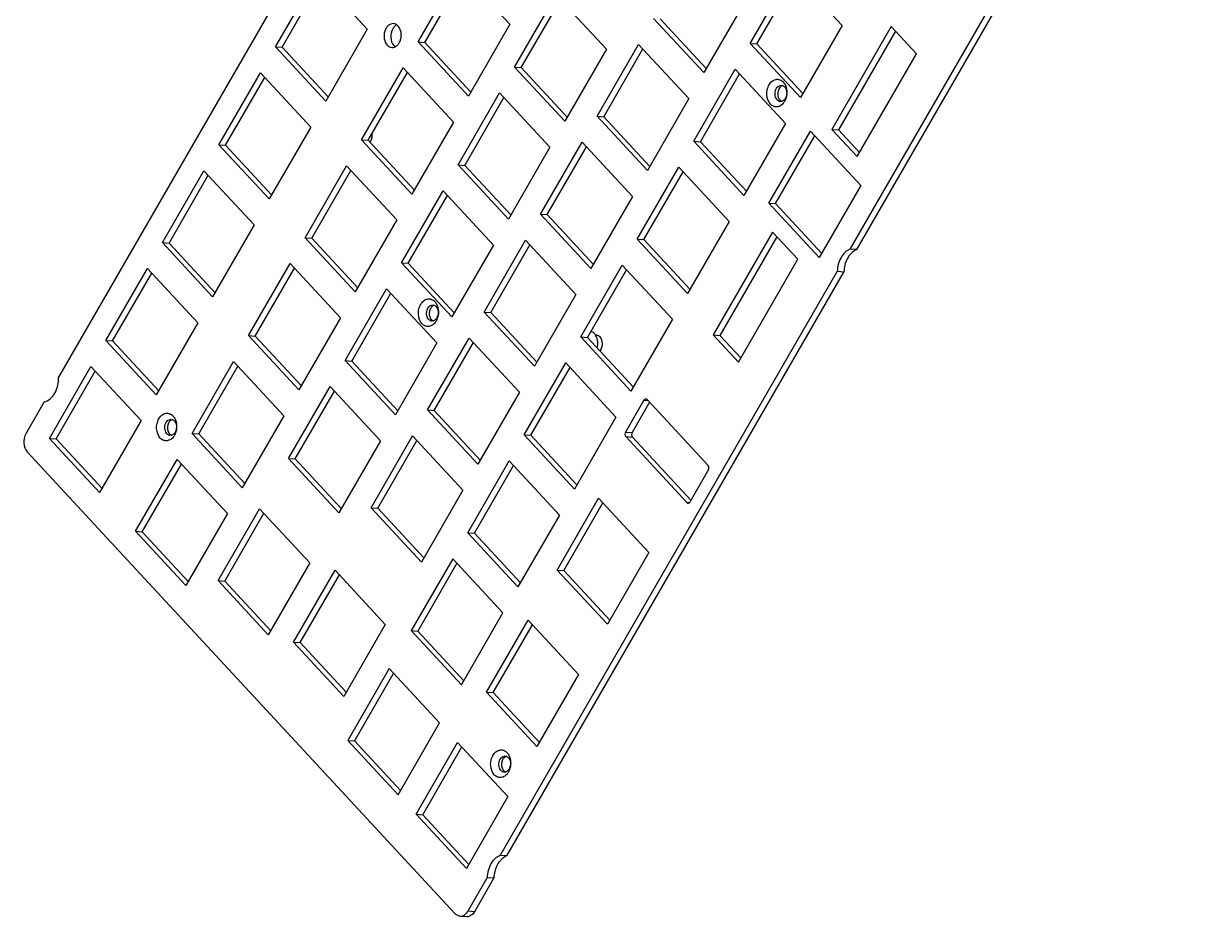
# Model space of a CAD drawing. Header units: millimetres. Extents: x -2394 to -1491, y -937 to 636.
# Drawn here: x -1732.5 to -1550.3, y 263.3 to 402 of the extents above; entities that cross this region are included whole.
import ezdxf

# ---------------------------------------------------------------- set-up
doc = ezdxf.new("R2010")
doc.units = ezdxf.units.MM
doc.header["$LTSCALE"] = 30.734
doc.layers.get('0').update_dxf_attribs({"linetype": 'CONTINUOUS'})

msp = doc.modelspace()

# ---------------------------------------------------------------- linework, layer by layer
at = {"color": 7, "linetype": 'Continuous'}
for p, q in [((-1604.178, 366.919), (-1551.292, 458.519)), ((-1603.141, 366.849), (-1550.256, 458.449)), ((-1674.961, 437.33), (-1727.077, 347.062)), ((-1671.261, 399.089), (-1664.814, 410.256)), ((-1664.814, 410.256), (-1657.011, 401.838)), ((-1693.411, 398.324), (-1686.963, 409.492)), ((-1692.374, 398.254), (-1686.3, 408.776)), ((-1686.963, 409.492), (-1679.16, 401.073)), ((-1670.225, 399.019), (-1664.15, 409.54)), ((-1619.696, 398.868), (-1613.248, 410.036)), ((-1618.66, 398.798), (-1612.585, 409.32)), ((-1613.248, 410.036), (-1605.446, 401.617)), ((-1656.278, 395.196), (-1649.831, 406.363)), ((-1655.242, 395.126), (-1649.167, 405.647)), ((-1649.831, 406.363), (-1642.028, 397.945)), ((-1620.443, 405.486), (-1626.89, 394.319)), ((-1679.16, 401.073), (-1685.608, 389.906)), ((-1657.011, 401.838), (-1663.458, 390.67)), ((-1626.89, 394.319), (-1634.693, 402.737)), ((-1626.517, 394.965), (-1633.657, 402.667)), ((-1605.446, 401.617), (-1611.893, 390.45)), ((-1597.802, 401.462), (-1607.012, 385.509)), ((-1593.9, 397.253), (-1597.802, 401.462)), ((-1597.138, 400.746), (-1605.976, 385.439)), ((-1685.608, 389.906), (-1693.411, 398.324)), ((-1693.411, 398.324), (-1692.374, 398.254)), ((-1685.235, 390.552), (-1692.374, 398.254)), ((-1663.458, 390.67), (-1671.261, 399.089)), ((-1671.261, 399.089), (-1670.225, 399.019)), ((-1663.086, 391.316), (-1670.225, 399.019)), ((-1642.028, 397.945), (-1648.475, 386.778)), ((-1643.466, 387.542), (-1637.019, 398.709)), ((-1642.43, 387.472), (-1636.355, 397.993)), ((-1637.019, 398.709), (-1629.216, 390.291)), ((-1619.696, 398.868), (-1618.66, 398.798)), ((-1611.893, 390.45), (-1619.696, 398.868)), ((-1611.52, 391.096), (-1618.66, 398.798)), ((-1603.111, 381.299), (-1593.9, 397.253)), ((-1702.184, 383.129), (-1695.736, 394.296)), ((-1695.736, 394.296), (-1687.934, 385.878)), ((-1680.034, 383.893), (-1673.587, 395.06)), ((-1678.998, 383.823), (-1672.924, 394.345)), ((-1673.587, 395.06), (-1665.784, 386.642)), ((-1648.475, 386.778), (-1656.278, 395.196)), ((-1656.278, 395.196), (-1655.242, 395.126)), ((-1648.102, 387.423), (-1655.242, 395.126)), ((-1628.469, 383.673), (-1622.022, 394.84)), ((-1627.433, 383.603), (-1621.358, 394.124)), ((-1622.022, 394.84), (-1614.219, 386.422)), ((-1701.148, 383.059), (-1695.073, 393.58)), ((-1665.051, 380), (-1658.604, 391.168)), ((-1664.015, 379.93), (-1657.94, 390.452)), ((-1658.604, 391.168), (-1650.801, 382.749)), ((-1629.216, 390.291), (-1635.663, 379.124)), ((-1665.784, 386.642), (-1672.231, 375.475)), ((-1635.663, 379.124), (-1643.466, 387.542)), ((-1643.466, 387.542), (-1642.43, 387.472)), ((-1635.29, 379.769), (-1642.43, 387.472)), ((-1614.219, 386.422), (-1620.666, 375.255)), ((-1687.934, 385.878), (-1694.381, 374.711)), ((-1616.792, 374.053), (-1610.345, 385.22)), ((-1610.345, 385.22), (-1602.542, 376.802)), ((-1607.012, 385.509), (-1605.976, 385.439)), ((-1607.012, 385.509), (-1603.111, 381.299)), ((-1605.976, 385.439), (-1602.738, 381.945)), ((-1694.381, 374.711), (-1702.184, 383.129)), ((-1702.184, 383.129), (-1701.148, 383.059)), ((-1694.008, 375.357), (-1701.148, 383.059)), ((-1672.231, 375.475), (-1680.034, 383.893)), ((-1680.034, 383.893), (-1678.998, 383.823)), ((-1671.859, 376.121), (-1678.998, 383.823)), ((-1652.239, 372.346), (-1645.792, 383.514)), ((-1651.203, 372.276), (-1645.128, 382.798)), ((-1645.792, 383.514), (-1637.989, 375.096)), ((-1628.469, 383.673), (-1627.433, 383.603)), ((-1620.666, 375.255), (-1628.469, 383.673)), ((-1620.293, 375.9), (-1627.433, 383.603)), ((-1615.756, 373.983), (-1609.681, 384.504)), ((-1650.801, 382.749), (-1657.248, 371.582)), ((-1688.807, 368.698), (-1682.36, 379.865)), ((-1687.771, 368.628), (-1681.697, 379.149)), ((-1682.36, 379.865), (-1674.557, 371.447)), ((-1657.248, 371.582), (-1665.051, 380)), ((-1665.051, 380), (-1664.015, 379.93)), ((-1656.875, 372.228), (-1664.015, 379.93)), ((-1637.242, 368.477), (-1630.795, 379.645)), ((-1630.795, 379.645), (-1622.992, 371.227)), ((-1710.957, 367.933), (-1704.509, 379.101)), ((-1709.921, 367.864), (-1703.846, 378.385)), ((-1704.509, 379.101), (-1696.707, 370.683)), ((-1636.206, 368.407), (-1630.131, 378.929)), ((-1673.824, 364.805), (-1667.377, 375.972)), ((-1667.377, 375.972), (-1659.574, 367.554)), ((-1602.542, 376.802), (-1608.989, 365.635)), ((-1672.788, 364.735), (-1666.713, 375.256)), ((-1637.989, 375.096), (-1644.436, 363.928)), ((-1616.792, 374.053), (-1615.756, 373.983)), ((-1608.989, 365.635), (-1616.792, 374.053)), ((-1608.616, 366.28), (-1615.756, 373.983)), ((-1644.436, 363.928), (-1652.239, 372.346)), ((-1652.239, 372.346), (-1651.203, 372.276)), ((-1644.063, 364.574), (-1651.203, 372.276)), ((-1696.707, 370.683), (-1703.154, 359.515)), ((-1674.557, 371.447), (-1681.005, 360.28)), ((-1622.992, 371.227), (-1629.439, 360.059)), ((-1681.005, 360.28), (-1688.807, 368.698)), ((-1688.807, 368.698), (-1687.771, 368.628)), ((-1680.632, 360.925), (-1687.771, 368.628)), ((-1661.012, 357.151), (-1654.565, 368.318)), ((-1654.565, 368.318), (-1646.762, 359.9)), ((-1637.242, 368.477), (-1636.206, 368.407)), ((-1629.439, 360.059), (-1637.242, 368.477)), ((-1629.066, 360.705), (-1636.206, 368.407)), ((-1616.223, 369.555), (-1625.434, 353.602)), ((-1615.56, 368.84), (-1624.397, 353.532)), ((-1612.322, 365.346), (-1616.223, 369.555)), ((-1703.154, 359.515), (-1710.957, 367.933)), ((-1710.957, 367.933), (-1709.921, 367.864)), ((-1702.781, 360.161), (-1709.921, 367.864)), ((-1659.574, 367.554), (-1666.021, 356.387)), ((-1659.976, 357.081), (-1653.901, 367.602)), ((-1603.141, 366.849), (-1604.178, 366.919)), ((-1697.581, 353.502), (-1691.133, 364.67)), ((-1691.133, 364.67), (-1683.33, 356.251)), ((-1666.021, 356.387), (-1673.824, 364.805)), ((-1673.824, 364.805), (-1672.788, 364.735)), ((-1665.648, 357.032), (-1672.788, 364.735)), ((-1621.532, 349.393), (-1612.322, 365.346)), ((-1719.73, 352.738), (-1713.283, 363.905)), ((-1718.694, 352.668), (-1712.619, 363.19)), ((-1713.283, 363.905), (-1705.48, 355.487)), ((-1696.544, 353.432), (-1690.47, 363.954)), ((-1658.52, 272.795), (-1606.188, 363.437)), ((-1657.484, 272.725), (-1605.151, 363.367)), ((-1646.015, 353.282), (-1639.568, 364.449)), ((-1644.979, 353.212), (-1638.904, 363.733)), ((-1639.568, 364.449), (-1631.765, 356.031)), ((-1605.151, 363.367), (-1606.188, 363.437)), ((-1682.597, 349.609), (-1676.15, 360.777)), ((-1681.561, 349.539), (-1675.486, 360.061)), ((-1676.15, 360.777), (-1668.347, 352.358)), ((-1646.762, 359.9), (-1653.209, 348.733)), ((-1705.48, 355.487), (-1711.927, 344.32)), ((-1683.33, 356.251), (-1689.778, 345.084)), ((-1653.209, 348.733), (-1661.012, 357.151)), ((-1661.012, 357.151), (-1659.976, 357.081)), ((-1652.837, 349.379), (-1659.976, 357.081)), ((-1631.765, 356.031), (-1638.212, 344.864)), ((-1643.791, 353.642), (-1643.673, 353.634)), ((-1625.434, 353.602), (-1624.397, 353.532)), ((-1625.434, 353.602), (-1621.532, 349.393)), ((-1711.927, 344.32), (-1719.73, 352.738)), ((-1719.73, 352.738), (-1718.694, 352.668)), ((-1711.554, 344.966), (-1718.694, 352.668)), ((-1689.778, 345.084), (-1697.581, 353.502)), ((-1697.581, 353.502), (-1696.544, 353.432)), ((-1689.405, 345.73), (-1696.544, 353.432)), ((-1668.347, 352.358), (-1674.794, 341.191)), ((-1669.785, 341.955), (-1663.338, 353.123)), ((-1668.749, 341.886), (-1662.675, 352.407)), ((-1663.338, 353.123), (-1655.535, 344.705)), ((-1638.212, 344.864), (-1646.015, 353.282)), ((-1646.015, 353.282), (-1644.979, 353.212)), ((-1637.839, 345.51), (-1644.979, 353.212)), ((-1624.397, 353.532), (-1621.159, 350.039)), ((-1728.503, 337.543), (-1722.056, 348.71)), ((-1722.056, 348.71), (-1714.253, 340.292)), ((-1706.354, 338.307), (-1699.906, 349.474)), ((-1705.317, 338.237), (-1699.243, 348.758)), ((-1699.906, 349.474), (-1692.103, 341.056)), ((-1674.794, 341.191), (-1682.597, 349.609)), ((-1682.597, 349.609), (-1681.561, 349.539)), ((-1674.422, 341.837), (-1681.561, 349.539)), ((-1654.788, 338.086), (-1648.341, 349.254)), ((-1653.752, 338.017), (-1647.677, 348.538)), ((-1648.341, 349.254), (-1640.538, 340.836)), ((-1727.467, 337.473), (-1721.392, 347.994)), ((-1691.37, 334.414), (-1684.923, 345.581)), ((-1690.334, 334.344), (-1684.26, 344.865)), ((-1684.923, 345.581), (-1677.12, 337.163)), ((-1655.535, 344.705), (-1661.982, 333.537)), ((-1729.304, 343.206), (-1732.163, 338.254)), ((-1636.214, 343.456), (-1639.069, 338.51)), ((-1635.32, 343.139), (-1638.033, 338.44)), ((-1636.214, 343.456), (-1635.574, 343.412)), ((-1626.23, 333.332), (-1635.705, 343.554)), ((-1692.103, 341.056), (-1698.551, 329.889)), ((-1661.982, 333.537), (-1669.785, 341.955)), ((-1669.785, 341.955), (-1668.749, 341.886)), ((-1661.61, 334.183), (-1668.749, 341.886)), ((-1714.253, 340.292), (-1720.7, 329.124)), ((-1640.538, 340.836), (-1646.985, 329.668)), ((-1720.7, 329.124), (-1728.503, 337.543)), ((-1728.503, 337.543), (-1727.467, 337.473)), ((-1720.327, 329.77), (-1727.467, 337.473)), ((-1698.551, 329.889), (-1706.354, 338.307)), ((-1706.354, 338.307), (-1705.317, 338.237)), ((-1698.178, 330.534), (-1705.317, 338.237)), ((-1678.558, 326.76), (-1672.111, 337.927)), ((-1677.522, 326.69), (-1671.448, 337.212)), ((-1672.111, 337.927), (-1664.308, 329.509)), ((-1646.985, 329.668), (-1654.788, 338.086)), ((-1654.788, 338.086), (-1653.752, 338.017)), ((-1646.613, 330.314), (-1653.752, 338.017)), ((-1639.069, 338.51), (-1638.033, 338.44)), ((-1639.02, 337.811), (-1637.984, 337.741)), ((-1639.02, 337.811), (-1629.546, 327.588)), ((-1637.984, 337.741), (-1628.894, 327.934)), ((-1731.969, 335.456), (-1665.533, 263.781)), ((-1677.12, 337.163), (-1683.568, 325.996)), ((-1715.127, 323.111), (-1708.679, 334.279)), ((-1714.091, 323.041), (-1708.016, 333.563)), ((-1708.679, 334.279), (-1700.876, 325.86)), ((-1683.568, 325.996), (-1691.37, 334.414)), ((-1691.37, 334.414), (-1690.334, 334.344)), ((-1683.195, 326.642), (-1690.334, 334.344)), ((-1663.561, 322.891), (-1657.114, 334.058)), ((-1657.114, 334.058), (-1649.311, 325.64)), ((-1662.525, 322.821), (-1656.451, 333.343)), ((-1629.037, 327.687), (-1626.181, 332.632)), ((-1664.308, 329.509), (-1670.756, 318.342)), ((-1649.676, 317.096), (-1643.229, 328.263)), ((-1643.229, 328.263), (-1635.426, 319.845)), ((-1702.315, 315.457), (-1695.867, 326.625)), ((-1695.867, 326.625), (-1688.065, 318.207)), ((-1670.756, 318.342), (-1678.558, 326.76)), ((-1678.558, 326.76), (-1677.522, 326.69)), ((-1670.383, 318.988), (-1677.522, 326.69)), ((-1648.64, 317.026), (-1642.566, 327.547)), ((-1629.546, 327.588), (-1629.156, 327.562)), ((-1700.876, 325.86), (-1707.324, 314.693)), ((-1701.279, 315.388), (-1695.204, 325.909)), ((-1649.311, 325.64), (-1655.758, 314.473)), ((-1707.324, 314.693), (-1715.127, 323.111)), ((-1715.127, 323.111), (-1714.091, 323.041)), ((-1706.951, 315.339), (-1714.091, 323.041)), ((-1663.561, 322.891), (-1662.525, 322.821)), ((-1655.758, 314.473), (-1663.561, 322.891)), ((-1655.386, 315.119), (-1662.525, 322.821)), ((-1635.426, 319.845), (-1641.874, 308.678)), ((-1688.065, 318.207), (-1694.512, 307.039)), ((-1665.887, 318.863), (-1672.334, 307.696)), ((-1665.224, 318.147), (-1671.298, 307.626)), ((-1658.084, 310.445), (-1665.887, 318.863)), ((-1694.512, 307.039), (-1702.315, 315.457)), ((-1702.315, 315.457), (-1701.279, 315.388)), ((-1694.139, 307.685), (-1701.279, 315.388)), ((-1690.599, 305.905), (-1684.152, 317.072)), ((-1689.563, 305.835), (-1683.488, 316.357)), ((-1684.152, 317.072), (-1676.349, 308.654)), ((-1649.676, 317.096), (-1648.64, 317.026)), ((-1641.874, 308.678), (-1649.676, 317.096)), ((-1641.501, 309.323), (-1648.64, 317.026)), ((-1664.532, 299.277), (-1658.084, 310.445)), ((-1676.349, 308.654), (-1682.796, 297.487)), ((-1660.621, 298.139), (-1654.173, 309.307)), ((-1659.585, 298.069), (-1653.51, 308.591)), ((-1654.173, 309.307), (-1646.371, 300.888)), ((-1672.334, 307.696), (-1664.532, 299.277)), ((-1672.334, 307.696), (-1671.298, 307.626)), ((-1671.298, 307.626), (-1664.159, 299.923)), ((-1682.796, 297.487), (-1690.599, 305.905)), ((-1690.599, 305.905), (-1689.563, 305.835)), ((-1682.423, 298.133), (-1689.563, 305.835)), ((-1675.735, 301.805), (-1682.183, 290.638)), ((-1675.072, 301.089), (-1681.147, 290.568)), ((-1667.933, 293.387), (-1675.735, 301.805)), ((-1646.371, 300.888), (-1652.818, 289.721)), ((-1660.621, 298.139), (-1659.585, 298.069)), ((-1652.818, 289.721), (-1660.621, 298.139)), ((-1652.445, 290.367), (-1659.585, 298.069)), ((-1674.38, 282.219), (-1667.933, 293.387)), ((-1682.183, 290.638), (-1674.38, 282.219)), ((-1682.183, 290.638), (-1681.147, 290.568)), ((-1681.147, 290.568), (-1674.007, 282.865)), ((-1671.565, 279.183), (-1665.118, 290.35)), ((-1665.118, 290.35), (-1657.315, 281.932)), ((-1670.529, 279.113), (-1664.455, 289.634)), ((-1657.315, 281.932), (-1663.763, 270.765)), ((-1671.565, 279.183), (-1670.529, 279.113)), ((-1663.763, 270.765), (-1671.565, 279.183)), ((-1663.39, 271.41), (-1670.529, 279.113)), ((-1657.484, 272.725), (-1658.52, 272.795)), ((-1663.497, 264.174), (-1660.53, 269.313)), ((-1662.461, 264.104), (-1659.494, 269.243)), ((-1659.494, 269.243), (-1660.53, 269.313)), ((-1664.747, 263.381), (-1663.71, 263.311)), ((-1663.497, 264.174), (-1662.461, 264.104))]:
    msp.add_line(p, q, dxfattribs=at)
for centre, radius, start, end in [((-1616.393, 391.367), 2.369, 19.34518, 21.50483), ((-1614.974, 390.528), 0.673, 249.4994, 254.31806), ((-1614.98, 390.509), 0.653, 254.34493, 266.14095), ((-1614.99, 390.565), 0.711, 285.6252, 289.42101), ((-1616.295, 390.967), 2.23, 325.30026, 330.02624), ((-1680.456, 384.689), 2.07, 347.67468, 4.8481), ((-1670.493, 357.274), 2.369, 19.34518, 21.50483), ((-1669.075, 356.434), 0.673, 249.4994, 254.31806), ((-1669.08, 356.415), 0.653, 254.34493, 266.14095), ((-1669.091, 356.472), 0.711, 285.6252, 289.42101), ((-1670.395, 356.874), 2.23, 325.30026, 330.02624), ((-1644.754, 353.128), 1.078, 70.04247, 72.78844), ((-1711.132, 339.524), 2.369, 19.34518, 21.50483), ((-1709.714, 338.685), 0.673, 249.4994, 254.31806), ((-1709.719, 338.666), 0.653, 254.34493, 266.14095), ((-1709.73, 338.723), 0.711, 285.6252, 289.42101), ((-1711.034, 339.124), 2.23, 325.30026, 330.02624), ((-1659.273, 287.252), 2.369, 19.34518, 21.50483), ((-1657.854, 286.413), 0.673, 249.4994, 254.31806), ((-1657.86, 286.394), 0.653, 254.34493, 266.14095), ((-1657.87, 286.45), 0.711, 285.6252, 289.42101), ((-1659.175, 286.852), 2.23, 325.30026, 330.02624), ((-1663.64, 264.371), 1.062, 266.21283, 280.45721)]:
    msp.add_arc(centre, radius, start, end, dxfattribs=at)
for points, knots in [([(-1675.086, 401.927), (-1675.228, 401.936), (-1675.532, 401.887), (-1675.933, 401.628), (-1676.254, 401.221), (-1676.545, 400.53), (-1676.602, 399.582), (-1676.301, 398.862), (-1676.063, 398.605)], [0, 0, 0, 0, 0.1026133, 0.2135075, 0.3365274, 0.470443, 0.7481503, 1, 1, 1, 1]), ([(-1675.206, 401.124), (-1675.439, 400.719), (-1675.635, 399.785), (-1675.323, 398.856), (-1675.027, 398.535)], [0, 0, 0, 0, 0.5169818, 1, 1, 1, 1]), ([(-1675.335, 398.235), (-1675.193, 398.226), (-1674.89, 398.275), (-1674.489, 398.535), (-1674.168, 398.941), (-1673.876, 399.632), (-1673.82, 400.581), (-1674.121, 401.3), (-1674.359, 401.557)], [0, 0, 0, 0, 0.1026133, 0.2135075, 0.3365274, 0.470443, 0.7481503, 1, 1, 1, 1]), ([(-1674.801, 401.604), (-1674.84, 401.572), (-1674.998, 401.433), (-1675.126, 401.262), (-1675.206, 401.124)], [0, 0, 0, 0, 0.2388888, 1, 1, 1, 1]), ([(-1674.359, 401.557), (-1674.456, 401.662), (-1674.678, 401.838), (-1674.953, 401.918), (-1675.086, 401.927)], [0, 0, 0, 0, 0.5169927, 1, 1, 1, 1]), ([(-1676.063, 398.605), (-1675.965, 398.5), (-1675.744, 398.324), (-1675.469, 398.244), (-1675.335, 398.235)], [0, 0, 0, 0, 0.5169927, 1, 1, 1, 1]), ([(-1616.552, 389.431), (-1616.897, 389.803), (-1617.168, 390.624), (-1617.087, 391.68), (-1616.81, 392.436), (-1616.345, 393.015), (-1615.734, 393.328), (-1615.071, 393.276), (-1614.718, 393.019), (-1614.571, 392.861)], [0, 0, 0, 0, 0.2627513, 0.407557, 0.5469772, 0.6729125, 0.7839529, 0.8884344, 1, 1, 1, 1]), ([(-1615.761, 390.532), (-1615.849, 390.79), (-1615.882, 391.345), (-1615.664, 391.864), (-1615.491, 392.058)], [0, 0, 0, 0, 0.5116141, 1, 1, 1, 1]), ([(-1615.491, 392.058), (-1615.407, 392.152), (-1615.215, 392.308), (-1614.969, 392.359), (-1614.856, 392.351)], [0, 0, 0, 0, 0.5251894, 1, 1, 1, 1]), ([(-1615.076, 392.031), (-1615.104, 392), (-1615.21, 391.866), (-1615.289, 391.71), (-1615.333, 391.587)], [0, 0, 0, 0, 0.2391772, 1, 1, 1, 1]), ([(-1614.666, 392.299), (-1614.704, 392.289), (-1614.859, 392.231), (-1614.993, 392.125), (-1615.076, 392.031)], [0, 0, 0, 0, 0.237164, 1, 1, 1, 1]), ([(-1614.571, 392.861), (-1614.532, 392.818), (-1614.375, 392.629), (-1614.257, 392.41), (-1614.188, 392.236)], [0, 0, 0, 0, 0.2380765, 1, 1, 1, 1]), ([(-1614.364, 392.101), (-1614.31, 392.043), (-1614.109, 391.761), (-1614.033, 391.402), (-1614.036, 391.138)], [0, 0, 0, 0, 0.2303945, 1, 1, 1, 1]), ([(-1614.157, 392.152), (-1614.138, 392.096), (-1614.066, 391.866), (-1614.027, 391.626), (-1614.014, 391.444)], [0, 0, 0, 0, 0.2445506, 1, 1, 1, 1]), ([(-1615.515, 390.107), (-1615.542, 390.135), (-1615.646, 390.263), (-1615.72, 390.413), (-1615.761, 390.532)], [0, 0, 0, 0, 0.2365284, 1, 1, 1, 1]), ([(-1615.21, 389.897), (-1615.238, 389.908), (-1615.352, 389.959), (-1615.451, 390.038), (-1615.515, 390.107)], [0, 0, 0, 0, 0.2418604, 1, 1, 1, 1]), ([(-1615.429, 391.042), (-1615.43, 390.971), (-1615.417, 390.701), (-1615.336, 390.431), (-1615.234, 390.259)], [0, 0, 0, 0, 0.261664, 1, 1, 1, 1]), ([(-1615.101, 390.079), (-1615.079, 390.056), (-1614.993, 389.971), (-1614.887, 389.905), (-1614.803, 389.872)], [0, 0, 0, 0, 0.2601906, 1, 1, 1, 1]), ([(-1614.133, 390.593), (-1614.19, 390.432), (-1614.346, 390.144), (-1614.614, 389.944), (-1614.754, 389.895)], [0, 0, 0, 0, 0.5349824, 1, 1, 1, 1]), ([(-1614.014, 391.444), (-1614.004, 391.305), (-1614.006, 390.757), (-1614.16, 390.206), (-1614.363, 389.853)], [0, 0, 0, 0, 0.256167, 1, 1, 1, 1]), ([(-1614.462, 389.698), (-1614.588, 389.515), (-1614.885, 389.2), (-1615.471, 388.957), (-1616.085, 389.037), (-1616.413, 389.282), (-1616.552, 389.431)], [0, 0, 0, 0, 0.2734501, 0.5171602, 0.7503839, 1, 1, 1, 1]), ([(-1678.434, 384.247), (-1678.448, 384.182), (-1678.515, 383.934), (-1678.633, 383.699), (-1678.749, 383.549)], [0, 0, 0, 0, 0.2609376, 1, 1, 1, 1]), ([(-1604.178, 366.919), (-1604.466, 366.813), (-1605.028, 366.45), (-1605.659, 365.626), (-1606.074, 364.59), (-1606.18, 363.826), (-1606.188, 363.437)], [0, 0, 0, 0, 0.2177218, 0.4602171, 0.72452, 1, 1, 1, 1]), ([(-1603.141, 366.849), (-1603.247, 366.81), (-1603.679, 366.611), (-1604.043, 366.28), (-1604.268, 365.997)], [0, 0, 0, 0, 0.2365376, 1, 1, 1, 1]), ([(-1604.268, 365.997), (-1604.406, 365.823), (-1604.913, 365.035), (-1605.137, 364.08), (-1605.151, 363.367)], [0, 0, 0, 0, 0.2370169, 1, 1, 1, 1]), ([(-1670.652, 355.337), (-1670.997, 355.709), (-1671.269, 356.53), (-1671.188, 357.586), (-1670.91, 358.343), (-1670.446, 358.922), (-1669.834, 359.235), (-1669.172, 359.182), (-1668.818, 358.925), (-1668.672, 358.767)], [0, 0, 0, 0, 0.2627513, 0.407557, 0.5469772, 0.6729125, 0.7839529, 0.8884344, 1, 1, 1, 1]), ([(-1669.861, 356.438), (-1669.949, 356.696), (-1669.983, 357.251), (-1669.765, 357.77), (-1669.592, 357.965)], [0, 0, 0, 0, 0.5116141, 1, 1, 1, 1]), ([(-1669.592, 357.965), (-1669.508, 358.059), (-1669.316, 358.214), (-1669.07, 358.265), (-1668.956, 358.258)], [0, 0, 0, 0, 0.5251894, 1, 1, 1, 1]), ([(-1669.177, 357.937), (-1669.204, 357.906), (-1669.311, 357.772), (-1669.389, 357.616), (-1669.433, 357.493)], [0, 0, 0, 0, 0.2391772, 1, 1, 1, 1]), ([(-1668.767, 358.206), (-1668.804, 358.195), (-1668.959, 358.138), (-1669.093, 358.031), (-1669.177, 357.937)], [0, 0, 0, 0, 0.237164, 1, 1, 1, 1]), ([(-1668.672, 358.767), (-1668.632, 358.724), (-1668.475, 358.536), (-1668.357, 358.316), (-1668.289, 358.142)], [0, 0, 0, 0, 0.2380765, 1, 1, 1, 1]), ([(-1668.465, 358.007), (-1668.411, 357.949), (-1668.209, 357.668), (-1668.133, 357.309), (-1668.137, 357.044)], [0, 0, 0, 0, 0.2303945, 1, 1, 1, 1]), ([(-1668.115, 357.351), (-1668.105, 357.211), (-1668.107, 356.664), (-1668.26, 356.112), (-1668.464, 355.76)], [0, 0, 0, 0, 0.256167, 1, 1, 1, 1]), ([(-1668.258, 358.058), (-1668.238, 358.003), (-1668.166, 357.773), (-1668.127, 357.533), (-1668.115, 357.351)], [0, 0, 0, 0, 0.2445506, 1, 1, 1, 1]), ([(-1668.562, 355.604), (-1668.689, 355.421), (-1668.985, 355.107), (-1669.572, 354.863), (-1670.186, 354.944), (-1670.514, 355.188), (-1670.652, 355.337)], [0, 0, 0, 0, 0.2734501, 0.5171602, 0.7503839, 1, 1, 1, 1]), ([(-1669.616, 356.013), (-1669.642, 356.042), (-1669.746, 356.169), (-1669.821, 356.319), (-1669.861, 356.438)], [0, 0, 0, 0, 0.2365284, 1, 1, 1, 1]), ([(-1669.311, 355.804), (-1669.339, 355.814), (-1669.452, 355.865), (-1669.552, 355.944), (-1669.616, 356.013)], [0, 0, 0, 0, 0.2418604, 1, 1, 1, 1]), ([(-1669.529, 356.948), (-1669.53, 356.878), (-1669.517, 356.607), (-1669.437, 356.337), (-1669.335, 356.166)], [0, 0, 0, 0, 0.261664, 1, 1, 1, 1]), ([(-1669.201, 355.985), (-1669.18, 355.962), (-1669.093, 355.877), (-1668.988, 355.811), (-1668.904, 355.779)], [0, 0, 0, 0, 0.2601906, 1, 1, 1, 1]), ([(-1668.233, 356.499), (-1668.29, 356.338), (-1668.446, 356.051), (-1668.714, 355.85), (-1668.854, 355.801)], [0, 0, 0, 0, 0.5349824, 1, 1, 1, 1]), ([(-1643.889, 353.803), (-1643.925, 353.841), (-1644.07, 353.981), (-1644.246, 354.091), (-1644.386, 354.141)], [0, 0, 0, 0, 0.2609234, 1, 1, 1, 1]), ([(-1643.533, 353.221), (-1643.547, 353.256), (-1643.604, 353.39), (-1643.675, 353.518), (-1643.736, 353.608)], [0, 0, 0, 0, 0.2568867, 1, 1, 1, 1]), ([(-1643.371, 352.485), (-1643.375, 352.549), (-1643.402, 352.8), (-1643.464, 353.047), (-1643.533, 353.221)], [0, 0, 0, 0, 0.2562979, 1, 1, 1, 1]), ([(-1643.456, 353.588), (-1643.422, 353.575), (-1643.283, 353.514), (-1643.161, 353.418), (-1643.083, 353.334)], [0, 0, 0, 0, 0.2414709, 1, 1, 1, 1]), ([(-1643.083, 353.334), (-1642.824, 353.054), (-1642.573, 352.235), (-1642.79, 351.426), (-1643.025, 351.101)], [0, 0, 0, 0, 0.4874752, 1, 1, 1, 1]), ([(-1729.304, 343.206), (-1728.973, 343.287), (-1728.311, 343.649), (-1727.586, 344.567), (-1727.139, 345.75), (-1727.059, 346.622), (-1727.077, 347.062)], [0, 0, 0, 0, 0.2143395, 0.4562139, 0.7227617, 1, 1, 1, 1]), ([(-1635.901, 343.654), (-1635.961, 343.658), (-1636.093, 343.618), (-1636.179, 343.515), (-1636.214, 343.456)], [0, 0, 0, 0, 0.4637418, 1, 1, 1, 1]), ([(-1635.705, 343.554), (-1635.718, 343.568), (-1635.773, 343.619), (-1635.847, 343.65), (-1635.901, 343.654)], [0, 0, 0, 0, 0.265136, 1, 1, 1, 1]), ([(-1711.291, 337.588), (-1711.636, 337.96), (-1711.908, 338.781), (-1711.827, 339.837), (-1711.549, 340.593), (-1711.085, 341.173), (-1710.473, 341.486), (-1709.811, 341.433), (-1709.457, 341.176), (-1709.311, 341.018)], [0, 0, 0, 0, 0.2627513, 0.407557, 0.5469772, 0.6729125, 0.7839529, 0.8884344, 1, 1, 1, 1]), ([(-1709.311, 341.018), (-1709.271, 340.975), (-1709.114, 340.786), (-1708.996, 340.567), (-1708.928, 340.393)], [0, 0, 0, 0, 0.2380765, 1, 1, 1, 1]), ([(-1710.5, 338.689), (-1710.588, 338.947), (-1710.622, 339.502), (-1710.404, 340.021), (-1710.23, 340.216)], [0, 0, 0, 0, 0.5116141, 1, 1, 1, 1]), ([(-1710.23, 340.216), (-1710.147, 340.31), (-1709.955, 340.465), (-1709.708, 340.516), (-1709.595, 340.508)], [0, 0, 0, 0, 0.5251894, 1, 1, 1, 1]), ([(-1710.168, 339.199), (-1710.169, 339.128), (-1710.156, 338.858), (-1710.076, 338.588), (-1709.974, 338.416)], [0, 0, 0, 0, 0.261664, 1, 1, 1, 1]), ([(-1709.816, 340.188), (-1709.843, 340.157), (-1709.95, 340.023), (-1710.028, 339.867), (-1710.072, 339.744)], [0, 0, 0, 0, 0.2391772, 1, 1, 1, 1]), ([(-1709.405, 340.457), (-1709.443, 340.446), (-1709.598, 340.389), (-1709.732, 340.282), (-1709.816, 340.188)], [0, 0, 0, 0, 0.237164, 1, 1, 1, 1]), ([(-1709.104, 340.258), (-1709.05, 340.2), (-1708.848, 339.919), (-1708.772, 339.56), (-1708.776, 339.295)], [0, 0, 0, 0, 0.2303945, 1, 1, 1, 1]), ([(-1708.753, 339.602), (-1708.744, 339.462), (-1708.745, 338.914), (-1708.899, 338.363), (-1709.103, 338.01)], [0, 0, 0, 0, 0.256167, 1, 1, 1, 1]), ([(-1708.897, 340.309), (-1708.877, 340.254), (-1708.805, 340.023), (-1708.766, 339.783), (-1708.753, 339.602)], [0, 0, 0, 0, 0.2445506, 1, 1, 1, 1]), ([(-1732.163, 338.254), (-1732.415, 337.817), (-1732.627, 336.807), (-1732.29, 335.802), (-1731.969, 335.456)], [0, 0, 0, 0, 0.5169818, 1, 1, 1, 1]), ([(-1709.201, 337.855), (-1709.328, 337.672), (-1709.624, 337.357), (-1710.211, 337.114), (-1710.824, 337.195), (-1711.153, 337.439), (-1711.291, 337.588)], [0, 0, 0, 0, 0.2734501, 0.5171602, 0.7503839, 1, 1, 1, 1]), ([(-1710.255, 338.264), (-1710.281, 338.293), (-1710.385, 338.42), (-1710.46, 338.57), (-1710.5, 338.689)], [0, 0, 0, 0, 0.2365284, 1, 1, 1, 1]), ([(-1709.95, 338.054), (-1709.978, 338.065), (-1710.091, 338.116), (-1710.191, 338.195), (-1710.255, 338.264)], [0, 0, 0, 0, 0.2418604, 1, 1, 1, 1]), ([(-1709.84, 338.236), (-1709.819, 338.213), (-1709.732, 338.128), (-1709.627, 338.062), (-1709.543, 338.029)], [0, 0, 0, 0, 0.2601906, 1, 1, 1, 1]), ([(-1708.872, 338.75), (-1708.929, 338.589), (-1709.085, 338.302), (-1709.353, 338.101), (-1709.493, 338.052)], [0, 0, 0, 0, 0.5349824, 1, 1, 1, 1]), ([(-1639.069, 338.51), (-1639.132, 338.401), (-1639.185, 338.148), (-1639.101, 337.897), (-1639.02, 337.811)], [0, 0, 0, 0, 0.516988, 1, 1, 1, 1]), ([(-1638.033, 338.44), (-1638.096, 338.331), (-1638.149, 338.078), (-1638.064, 337.827), (-1637.984, 337.741)], [0, 0, 0, 0, 0.516988, 1, 1, 1, 1]), ([(-1626.181, 332.632), (-1626.118, 332.742), (-1626.065, 332.994), (-1626.149, 333.245), (-1626.23, 333.332)], [0, 0, 0, 0, 0.516988, 1, 1, 1, 1]), ([(-1629.546, 327.588), (-1629.532, 327.574), (-1629.477, 327.523), (-1629.404, 327.492), (-1629.349, 327.488)], [0, 0, 0, 0, 0.265136, 1, 1, 1, 1]), ([(-1629.189, 327.528), (-1629.174, 327.536), (-1629.113, 327.579), (-1629.065, 327.638), (-1629.037, 327.687)], [0, 0, 0, 0, 0.2362048, 1, 1, 1, 1]), ([(-1659.432, 285.316), (-1659.777, 285.688), (-1660.049, 286.509), (-1659.967, 287.565), (-1659.69, 288.321), (-1659.225, 288.9), (-1658.614, 289.213), (-1657.951, 289.161), (-1657.598, 288.904), (-1657.451, 288.746)], [0, 0, 0, 0, 0.2627513, 0.407557, 0.5469772, 0.6729125, 0.7839529, 0.8884344, 1, 1, 1, 1]), ([(-1658.371, 287.943), (-1658.288, 288.037), (-1658.095, 288.193), (-1657.849, 288.244), (-1657.736, 288.236)], [0, 0, 0, 0, 0.5251894, 1, 1, 1, 1]), ([(-1657.546, 288.184), (-1657.584, 288.174), (-1657.739, 288.116), (-1657.873, 288.009), (-1657.956, 287.915)], [0, 0, 0, 0, 0.237164, 1, 1, 1, 1]), ([(-1657.451, 288.746), (-1657.412, 288.703), (-1657.255, 288.514), (-1657.137, 288.294), (-1657.068, 288.121)], [0, 0, 0, 0, 0.2380765, 1, 1, 1, 1]), ([(-1657.244, 287.986), (-1657.19, 287.928), (-1656.989, 287.646), (-1656.913, 287.287), (-1656.916, 287.023)], [0, 0, 0, 0, 0.2303945, 1, 1, 1, 1]), ([(-1657.037, 288.037), (-1657.018, 287.981), (-1656.946, 287.751), (-1656.907, 287.511), (-1656.894, 287.329)], [0, 0, 0, 0, 0.2445506, 1, 1, 1, 1]), ([(-1658.641, 286.416), (-1658.729, 286.675), (-1658.762, 287.23), (-1658.544, 287.749), (-1658.371, 287.943)], [0, 0, 0, 0, 0.5116141, 1, 1, 1, 1]), ([(-1658.395, 285.992), (-1658.422, 286.02), (-1658.526, 286.148), (-1658.6, 286.298), (-1658.641, 286.416)], [0, 0, 0, 0, 0.2365284, 1, 1, 1, 1]), ([(-1658.309, 286.927), (-1658.31, 286.856), (-1658.297, 286.586), (-1658.216, 286.316), (-1658.114, 286.144)], [0, 0, 0, 0, 0.261664, 1, 1, 1, 1]), ([(-1657.956, 287.915), (-1657.984, 287.885), (-1658.09, 287.75), (-1658.169, 287.595), (-1658.213, 287.472)], [0, 0, 0, 0, 0.2391772, 1, 1, 1, 1]), ([(-1657.013, 286.478), (-1657.07, 286.317), (-1657.226, 286.029), (-1657.494, 285.829), (-1657.634, 285.78)], [0, 0, 0, 0, 0.5349824, 1, 1, 1, 1]), ([(-1656.894, 287.329), (-1656.884, 287.189), (-1656.886, 286.642), (-1657.04, 286.091), (-1657.243, 285.738)], [0, 0, 0, 0, 0.256167, 1, 1, 1, 1]), ([(-1657.342, 285.583), (-1657.469, 285.4), (-1657.765, 285.085), (-1658.351, 284.841), (-1658.965, 284.922), (-1659.293, 285.167), (-1659.432, 285.316)], [0, 0, 0, 0, 0.2734501, 0.5171602, 0.7503839, 1, 1, 1, 1]), ([(-1658.09, 285.782), (-1658.118, 285.792), (-1658.232, 285.843), (-1658.332, 285.923), (-1658.395, 285.992)], [0, 0, 0, 0, 0.2418604, 1, 1, 1, 1]), ([(-1657.981, 285.964), (-1657.96, 285.941), (-1657.873, 285.856), (-1657.767, 285.789), (-1657.683, 285.757)], [0, 0, 0, 0, 0.2601906, 1, 1, 1, 1]), ([(-1658.52, 272.795), (-1658.809, 272.689), (-1659.371, 272.326), (-1660.002, 271.502), (-1660.416, 270.465), (-1660.522, 269.702), (-1660.53, 269.313)], [0, 0, 0, 0, 0.2177218, 0.4602171, 0.72452, 1, 1, 1, 1]), ([(-1658.611, 271.872), (-1658.748, 271.699), (-1659.256, 270.911), (-1659.479, 269.956), (-1659.494, 269.243)], [0, 0, 0, 0, 0.2370169, 1, 1, 1, 1]), ([(-1657.484, 272.725), (-1657.589, 272.686), (-1658.021, 272.487), (-1658.385, 272.156), (-1658.611, 271.872)], [0, 0, 0, 0, 0.2365376, 1, 1, 1, 1]), ([(-1665.533, 263.781), (-1665.428, 263.668), (-1665.188, 263.477), (-1664.891, 263.391), (-1664.747, 263.381)], [0, 0, 0, 0, 0.5169844, 1, 1, 1, 1]), ([(-1664.747, 263.381), (-1664.607, 263.372), (-1664.31, 263.414), (-1664.052, 263.562), (-1663.935, 263.655)], [0, 0, 0, 0, 0.4832093, 1, 1, 1, 1]), ([(-1663.935, 263.655), (-1663.892, 263.689), (-1663.722, 263.84), (-1663.584, 264.025), (-1663.497, 264.174)], [0, 0, 0, 0, 0.2394293, 1, 1, 1, 1]), ([(-1662.461, 264.104), (-1662.575, 263.907), (-1662.849, 263.563), (-1663.25, 263.363), (-1663.448, 263.327)], [0, 0, 0, 0, 0.5316377, 1, 1, 1, 1])]:
    msp.add_open_spline(points, degree=3, knots=knots, dxfattribs=at)
for points in [[(-1674.589, 401.741), (-1674.664, 401.702), (-1674.735, 401.656), (-1674.801, 401.604)], [(-1675.027, 398.535), (-1674.963, 398.467), (-1674.893, 398.405), (-1674.817, 398.352)], [(-1614.856, 392.351), (-1614.789, 392.347), (-1614.723, 392.332), (-1614.661, 392.308)], [(-1614.661, 392.308), (-1614.608, 392.287), (-1614.556, 392.259), (-1614.509, 392.226)], [(-1614.509, 392.226), (-1614.456, 392.19), (-1614.407, 392.148), (-1614.364, 392.101)], [(-1615.333, 391.587), (-1615.395, 391.413), (-1615.427, 391.226), (-1615.429, 391.042)], [(-1615.234, 390.259), (-1615.196, 390.195), (-1615.152, 390.134), (-1615.101, 390.079)], [(-1614.036, 391.138), (-1614.039, 390.953), (-1614.071, 390.767), (-1614.133, 390.593)], [(-1614.799, 389.88), (-1614.871, 389.86), (-1614.949, 389.852), (-1615.024, 389.857)], [(-1669.433, 357.493), (-1669.495, 357.32), (-1669.527, 357.133), (-1669.529, 356.948)], [(-1668.956, 358.258), (-1668.89, 358.253), (-1668.824, 358.238), (-1668.762, 358.214)], [(-1668.762, 358.214), (-1668.708, 358.193), (-1668.657, 358.166), (-1668.609, 358.133)], [(-1668.609, 358.133), (-1668.556, 358.097), (-1668.508, 358.054), (-1668.465, 358.007)], [(-1669.335, 356.166), (-1669.297, 356.101), (-1669.252, 356.04), (-1669.201, 355.985)], [(-1668.899, 355.787), (-1668.972, 355.767), (-1669.049, 355.758), (-1669.124, 355.763)], [(-1668.137, 357.044), (-1668.139, 356.86), (-1668.171, 356.673), (-1668.233, 356.499)], [(-1643.736, 353.608), (-1643.782, 353.677), (-1643.833, 353.742), (-1643.889, 353.803)], [(-1643.673, 353.634), (-1643.599, 353.629), (-1643.526, 353.613), (-1643.456, 353.588)], [(-1643.459, 351.581), (-1643.38, 351.873), (-1643.35, 352.183), (-1643.371, 352.485)], [(-1710.072, 339.744), (-1710.134, 339.57), (-1710.166, 339.384), (-1710.168, 339.199)], [(-1709.595, 340.508), (-1709.529, 340.504), (-1709.463, 340.489), (-1709.401, 340.465)], [(-1709.401, 340.465), (-1709.347, 340.444), (-1709.296, 340.416), (-1709.248, 340.384)], [(-1709.248, 340.384), (-1709.195, 340.348), (-1709.147, 340.305), (-1709.104, 340.258)], [(-1708.776, 339.295), (-1708.778, 339.111), (-1708.81, 338.924), (-1708.872, 338.75)], [(-1709.974, 338.416), (-1709.936, 338.352), (-1709.891, 338.291), (-1709.84, 338.236)], [(-1709.538, 338.038), (-1709.611, 338.017), (-1709.688, 338.009), (-1709.763, 338.014)], [(-1629.349, 327.488), (-1629.294, 327.485), (-1629.237, 327.5), (-1629.189, 327.528)], [(-1657.736, 288.236), (-1657.669, 288.232), (-1657.603, 288.217), (-1657.541, 288.193)], [(-1657.541, 288.193), (-1657.488, 288.172), (-1657.436, 288.144), (-1657.389, 288.111)], [(-1657.389, 288.111), (-1657.336, 288.075), (-1657.288, 288.033), (-1657.244, 287.986)], [(-1658.213, 287.472), (-1658.275, 287.298), (-1658.307, 287.111), (-1658.309, 286.927)], [(-1656.916, 287.023), (-1656.919, 286.838), (-1656.951, 286.651), (-1657.013, 286.478)], [(-1658.114, 286.144), (-1658.076, 286.08), (-1658.032, 286.019), (-1657.981, 285.964)], [(-1657.679, 285.765), (-1657.752, 285.745), (-1657.829, 285.737), (-1657.904, 285.742)]]:
    msp.add_open_spline(points, degree=3, dxfattribs=at)

doc.saveas('drawing.dxf')
